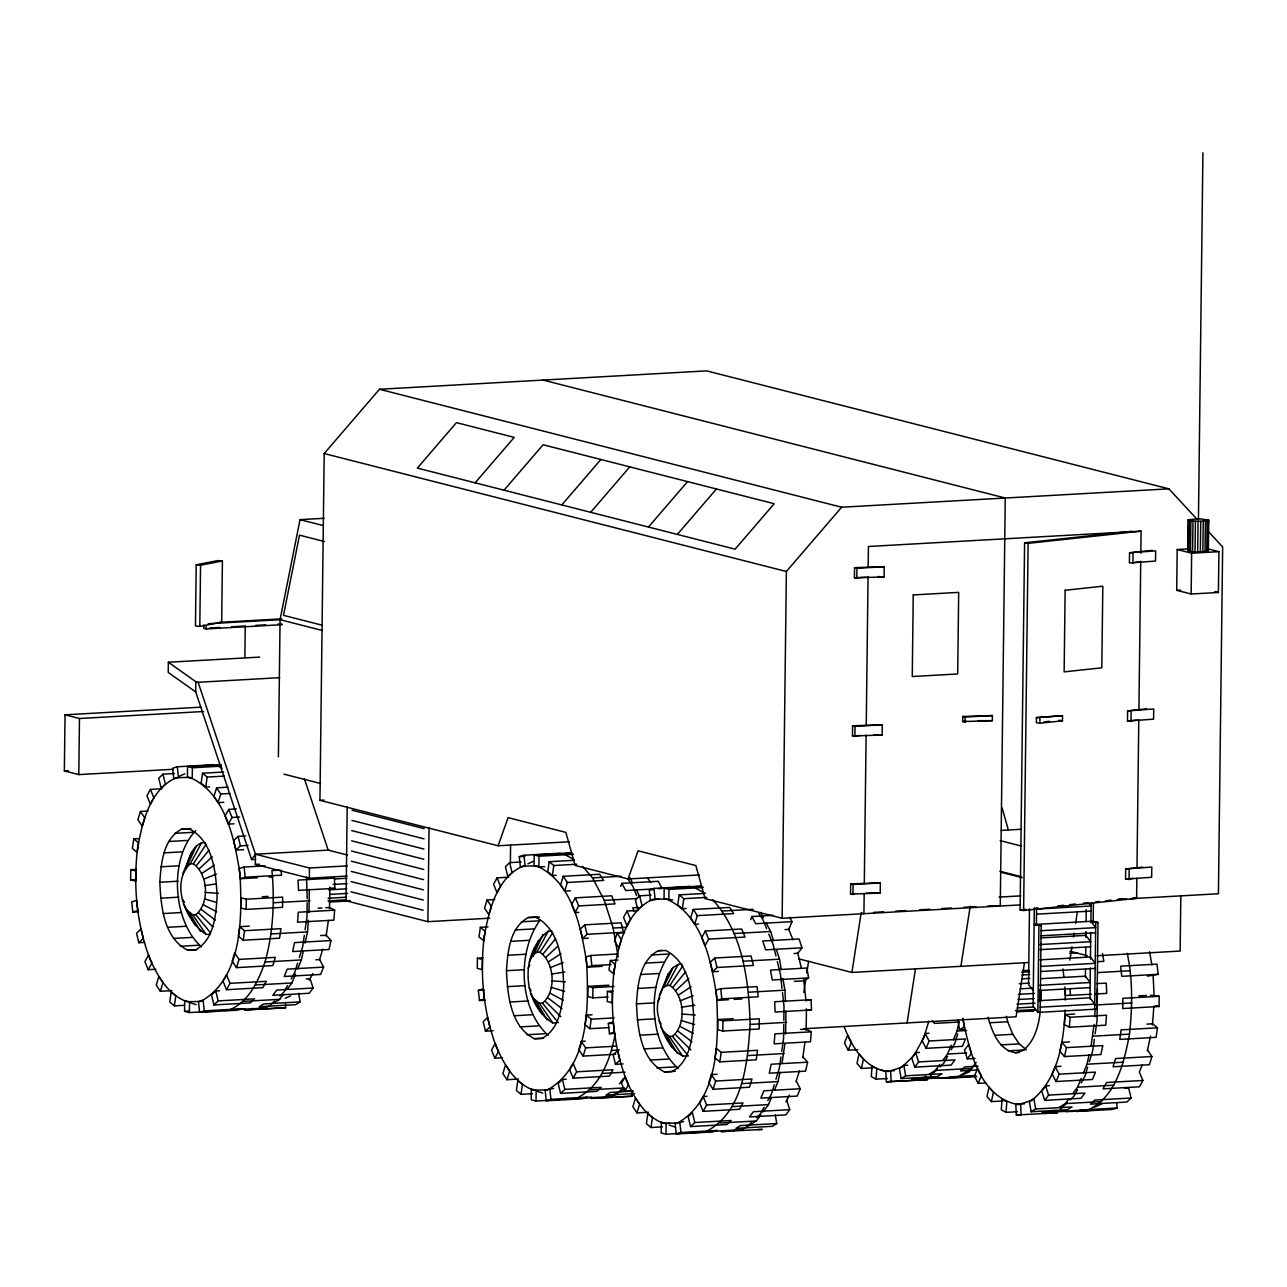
<?xml version="1.0" encoding="UTF-8"?>
<svg xmlns="http://www.w3.org/2000/svg" width="1287" height="1287" viewBox="0 0 1287 1287"><rect width="100%" height="100%" fill="white"/><g stroke="black" fill="none" stroke-linecap="round" stroke-linejoin="round"><path stroke-width="1.5" d="M172.86 769.304L78.797 774.597L64.35 770.913L65.042 714.816L201.126 707.158M78.797 774.597L79.472 718.5L65.042 714.816M130.759 869.706L135.811 870.993L135.698 881.193L130.63 879.906L130.759 869.706L136.502 869.385M259.668 657.11L168.356 662.242L168.227 672.441L195.704 691.891L251.608 859.619L255.598 859.394M189.382 1012.563L184.556 1011.341L184.701 1000.61L189.511 1001.833L189.382 1012.563L218.082 1010.955M187.548 766.537L187.419 777.268L192.23 778.49L192.374 767.776L187.548 766.537L220.077 764.703M196.203 564.8L195.447 625.997L199.807 626.399L221.67 622.168L222.41 560.971L218.05 560.569L196.203 564.8L200.563 565.202L222.41 560.971M195.704 691.891L195.833 681.692L168.356 662.242M199.807 626.399L200.563 565.202M203.796 624.935L203.748 628.329L206.161 628.941L282.175 624.678M206.161 628.941L206.193 625.546M244.868 657.496L245.254 625.434M246.171 909.394L246.3 899.195L241.248 897.908L241.119 908.107L246.171 909.394L282.529 907.351L282.657 897.152L246.3 899.195M347.12 876.077L309.347 878.201L255.325 864.414L255.453 854.214L198.15 682.271L195.833 681.692M278.394 756.788L280.067 619.69L300.032 519.642L324.115 518.291M307.159 902.718L306.982 916.698L305.116 929.761M307.207 898.712L306.499 876.769M309.347 878.201L309.459 868.001L255.453 854.214L251.608 859.619M569.337 841.778L498.085 845.784L319.948 800.321L324.195 453.539L379.472 389.269L706.676 370.881L1168.869 488.835L1197.103 519.353M329.536 908.702L329.81 887.226M489.752 918.194L427.895 921.669L346.058 900.787L347.2 806.788M427.895 921.669L429.054 827.67M477.397 958.171L477.268 968.371L482.335 969.658L482.448 959.458L477.397 958.171L483.14 957.85M510.36 863.078L510.585 845.076M570.543 852.959L534.185 855.002L534.057 865.733L538.883 866.955L544.61 866.634M536.019 1101.028L536.148 1090.298L531.338 1089.075L531.209 1099.79L536.019 1101.028L558.976 1099.741M538.883 866.955L539.012 856.225L534.185 855.002M608.928 985.182L587.886 986.373L587.757 996.572L592.808 997.859L608.124 996.991M592.808 997.859L592.937 987.66L587.886 986.373M607.384 991.344L607.255 1001.543L612.322 1002.83L612.451 992.631L607.384 991.344L613.127 991.022M700.546 886.132L664.189 888.175L664.044 898.905L672.699 899.919M666.006 1134.201L666.135 1123.471L661.325 1122.248L661.196 1132.978L666.006 1134.201L683.22 1133.236M668.87 900.128L668.999 889.397L664.189 888.175M717.873 1019.545L717.744 1029.745L722.811 1031.032L759.169 1028.989L759.282 1018.789L722.924 1020.832L717.873 1019.545L733.172 1018.677M722.811 1031.032L722.924 1020.832M1020.318 904.89L782.142 918.274L786.373 571.492L841.65 507.223L1168.869 488.835M783.783 1024.355L783.606 1038.336L781.74 1051.399M783.831 1020.35L784.008 1006.37L782.464 992.438M806.177 1030.34L806.434 1008.863M850.546 894.047L850.675 883.847L880.356 882.93L880.228 893.13L850.546 894.047L854.455 893.822M852.493 735.955L852.605 725.755L882.287 724.838L882.158 735.038L852.493 735.955L860.279 735.504M854.423 577.847L854.536 567.647L884.217 566.73L884.089 576.93L854.423 577.847L866.103 577.203M852.959 894.658L853.088 884.459L850.675 883.847M854.89 736.566L855.018 726.367L852.605 725.755M856.82 578.474L856.949 568.275L854.536 567.647M864.188 893.612L863.931 913.673L861.534 913.062M864.301 883.59L866.119 735.102M866.248 725.064L868.049 576.592M868.178 566.553L868.419 546.492L1141.102 531.161L1140.829 553.233M962.66 721.573L962.724 716.473L992.39 715.556L992.341 720.656L962.66 721.573L966.553 721.363M965.073 722.184L965.121 717.084L962.724 716.473M1136.855 878.281L1136.614 898.358L1023.615 910.52L1020.108 909.989L1024.597 542.808L1131.643 531.274M1023.615 910.52L1028.104 543.339L1024.597 542.808M1029.471 908.847L1028.554 984.475L1033.3 990.797M1036.421 717.615L1036.357 722.715L1039.864 723.246L1062.467 720.8L1062.531 715.701L1036.421 717.615L1062.531 715.701M1034.314 908.043L1033.107 1006.096L1037.869 1012.419L1096.942 1009.105L1098.004 922.409L1093.194 921.17L1034.104 924.5L1041.199 925.594L1040.137 1012.29M1036.373 925.643L1036.582 907.914M1039.864 723.246L1039.928 718.146M1037.869 1012.419L1038.931 925.723M1041.038 1000.868L1041.151 990.974M1065.121 1009.925C1063.786 1042.068 1058.171 1079.053 1031.675 1100.482L1018.226 1104.648C979.825 1097.505 969.32 1050.868 962.789 1018.21M1065.234 1000.16L1065.346 990.411M1085.408 977.3L1085.504 969.336M1085.649 957.399L1085.761 947.441M1085.89 937.483L1085.955 931.515M1086.083 921.572L1086.228 909.636M1089.96 998.921L1090.346 967.904M1090.459 959.121L1090.781 932.432M1090.893 922.586L1091.135 902.879M1093.178 922.457L1093.419 902.75M1094.674 1009.233L1095.736 922.538L1090.909 921.299L1095.671 927.637L1041.135 930.694M1097.184 1006.724L1097.023 1020.704L1095.14 1033.783M1097.232 1002.734L1097.409 988.754M1125.691 868.966L1151.785 867.068L1151.656 877.267L1125.562 879.166L1125.691 868.966L1142.631 867.148M1127.621 710.874L1153.715 708.96L1153.586 719.16L1127.492 721.074L1127.621 710.874L1146.444 708.847M1129.552 552.783L1129.423 562.982L1155.517 561.068L1155.646 550.868L1129.552 552.783L1152.155 550.337M1129.069 879.697L1129.182 869.497M1131 721.605L1131.112 711.405M1132.93 563.497L1133.043 553.297M1136.984 868.258L1138.786 719.771M1138.915 709.732L1140.732 561.261M1159.201 996.299L1122.843 998.342L1122.731 1008.541L1159.088 1006.498L1159.201 996.299L1150.321 995.237M1208.075 548.905L1218.918 551.673L1218.419 592.47L1191.151 593.999L1176.704 590.315L1177.203 549.517L1188.898 548.857M1180.822 895.784L1180.147 951.061L1097.151 955.726M1187.788 550.418L1188.158 519.819L1198.808 518.677L1208.718 520.157L1208.332 550.756C1202.605 552.364 1191.955 552.96 1188.223 550.08M1188.03 550.772L1188.609 519.481M1188.963 551.109L1189.349 520.511L1188.158 519.819M1190.523 551.399L1190.893 520.801L1189.349 520.511M1191.151 593.999L1191.649 553.201L1177.203 549.517M1192.599 551.64L1192.969 521.042L1190.893 520.801M1195.044 551.817L1195.414 521.219L1192.969 521.042M1197.682 551.914L1198.052 521.315L1195.414 521.219M1198.438 519.996L1202.927 152.799M1200.353 551.914L1200.739 521.315L1208.718 520.157M1202.878 551.817L1203.248 521.219M1205.066 551.64L1205.436 521.042M1206.772 551.399L1207.142 520.801M1207.898 551.093L1208.461 519.819M181.773 829.053L189.205 828.876C213.224 841.054 216.007 872.876 217.101 896.862C215.846 915.684 213.932 940.234 195.157 950.047L187.725 950.224C163.706 938.046 160.939 906.225 159.829 882.238C161.084 863.416 163.015 838.867 181.773 829.053L190.862 828.538M201.464 946.83C172.506 921.251 168.677 858.606 195.753 830.614M186.728 909.845L192.696 914.8L195.817 914.719C209.942 903.168 208.156 874.146 193.323 863.802L190.203 863.867C169.948 883.139 185.875 921.412 206.081 934.426L209.829 934.346M223.616 1010.198L229.247 1010.054C249.083 1001.688 258.253 981.048 265.025 961.984C273.327 932.255 274.742 901.206 271.927 870.575L279.585 870.157M305.051 943.114L307.513 931.901L308.397 920.205M308.977 912.403L309.298 889.365M334.636 910.182L333.88 920.141L297.522 922.184L298.278 912.226L334.636 910.182L329.633 907.496L325.804 907.721M528.41 917.518L535.842 917.341C559.861 929.52 562.644 961.341 563.738 985.327C562.483 1004.15 560.569 1028.699 541.795 1038.512L534.362 1038.689C510.344 1026.511 507.577 994.69 506.467 970.704C507.721 951.881 509.652 927.332 528.41 917.518L537.499 917.004M548.117 1035.295C518.79 1008.59 516.972 952.444 539.607 920.8L521.428 921.814M551.962 931.144L548.214 931.225C519.337 952.943 522.088 1003.844 552.718 1022.892L556.467 1022.795M533.365 998.31L539.333 1003.265L542.47 1003.184C556.579 991.633 554.794 962.612 539.961 952.267L536.84 952.332L533.896 954.134L531.354 957.56M658.397 950.691L665.829 950.514C689.848 962.692 692.631 994.513 693.725 1018.5C692.47 1037.322 690.556 1061.872 671.798 1071.685L664.349 1071.862C640.331 1059.684 637.564 1027.863 636.454 1003.876C637.708 985.054 639.639 960.504 658.397 950.691L662.033 950.482M678.104 1068.467C648.777 1041.778 646.975 985.617 669.594 953.973L651.415 954.986M681.965 964.317L678.201 964.397L672.924 967.647C666.939 982.946 654.536 996.958 657.93 1014.558C661.148 1030.163 668.259 1048.133 682.705 1056.064L688.336 1055.935L672.457 1036.357L669.32 1036.437L663.352 1031.482M672.457 1036.357C686.582 1024.806 684.781 995.784 669.948 985.44L666.827 985.504L663.883 987.306M760.746 1115.025L756.306 1120.977L742.229 1129.648L705.871 1131.691C743.725 1111.904 747.602 1062.37 750.128 1024.404C748.905 981.032 743.001 932.834 712.515 899.549M782.094 1062.885L784.877 1043.789M785.601 1034.04L785.939 1011.003M811.26 1031.82L810.504 1041.778L774.147 1043.821L774.903 1033.863L811.26 1031.82L806.257 1029.133L800.514 1029.455M876.029 1079.182L876.817 1068.709L872.071 1066.167L871.283 1076.624L876.029 1079.182L887.515 1078.522M1006.016 1112.354L1006.82 1101.881L1002.058 1099.339L1001.27 1109.796L1006.016 1112.354L1017.502 1111.711M1065.121 1014.59L1064.381 1024.532L1069.368 1027.219L1105.726 1025.176L1106.482 1015.218L1070.124 1017.261L1065.121 1014.59L1074.693 1014.043M1069.368 1027.219L1070.124 1017.261M1091.119 1045.511L1094.047 1024.468M1094.642 1016.666L1095.221 1008.879M1043.757 1112.451L1087.612 1110.231C1116.376 1096.91 1124.082 1062.435 1129.519 1034.121C1132.383 1007.254 1132.882 979.874 1127.251 953.329M1152.46 1024.951L1153.892 1005.887M133.735 838.867L132.368 848.39L137.226 852.428L138.594 842.888L133.735 838.867L139.479 838.545M223.6 772.039L202.558 773.23L201.11 783.252L205.743 787.081L209.556 786.856M174.372 1005.871L175.82 995.848L171.203 992.02L169.755 1002.042L174.372 1005.871L183.944 1005.34M205.743 787.081L207.175 777.058L202.558 773.23M239.72 926.688L238.352 936.212L243.195 940.234L279.552 938.191L280.92 928.667L244.562 930.71L239.72 926.688L249.276 926.141M243.195 940.234L244.562 930.71M304.311 935.359L302.702 946.556L299.324 957.592M326.126 936.083L328.378 920.43M480.373 927.332L479.005 936.856L483.864 940.877L485.231 931.354L480.373 927.332L488.03 926.897M574.066 860.295L549.195 861.695L547.763 871.717L552.38 875.546L556.209 875.321M521.01 1094.336L522.458 1084.314L517.841 1080.485L516.393 1090.507L521.01 1094.336L532.496 1093.693M552.38 875.546L553.812 865.524L549.195 861.695M592.084 1014.816L586.357 1015.137L584.99 1024.677L589.832 1028.699L608.976 1027.621M589.832 1028.699L591.2 1019.175L586.357 1015.137M610.36 960.504L608.992 970.028L613.851 974.05L615.218 964.526L610.36 960.504L618.017 960.07M704.053 893.468L679.182 894.867L677.75 904.89L682.367 908.719L686.196 908.493M651.013 1127.509L652.445 1117.486L647.828 1113.657L646.396 1123.68L651.013 1127.509L662.483 1126.865M682.367 908.719L683.799 898.696L679.182 894.867M719.835 1061.872L721.203 1052.348L716.344 1048.326L714.977 1057.85L719.835 1061.872L756.193 1059.828L757.544 1050.305L721.203 1052.348M780.936 1056.997L779.327 1068.194L775.948 1079.23M802.766 1057.705L805.002 1042.068M1040.169 1012.37C1038.496 1026.302 1034.523 1041.505 1022.94 1050.498L1015.668 1052.75C998.953 1050.337 991.987 1031.643 988.159 1017.277M1094.352 1039.381L1092.743 1050.578L1089.365 1061.614M1157.48 1027.814L1156.112 1037.354L1119.754 1039.397L1121.122 1029.857L1157.48 1027.814L1152.621 1023.792L1146.878 1024.114M803.796 992.309L805.887 978.78M806.788 972.988L808.59 961.389M798.873 958.895L851.914 972.441L861.212 912.499M907.094 1022.924L915.475 968.789M960.906 966.312L970.189 906.37M1024.468 962.66L1016.07 1016.794L804.053 1028.715M1069.883 960.182L1071.991 946.653M1073.487 936.984L1074.082 933.123M1075.578 923.455L1077.38 911.856M187.017 866.054C188.835 856.981 192.6 846.846 201.576 842.76L205.325 842.679M297.731 968.789L301.367 959.941L303.426 950.594M330.952 940.556L328.989 949.5L292.632 951.543L294.594 942.599L330.952 940.556L326.319 935.247L320.592 935.569M533.268 956.273L538.352 940.62M564.623 1098.792L575.884 1098.519C600.756 1087.161 610.505 1058.67 615.331 1033.622M664.028 985.939L668.355 973.809L672.924 967.647M774.356 1090.427L778.008 1081.579L780.051 1072.232M807.576 1062.193L805.614 1071.138L769.272 1073.181L771.219 1064.236L807.576 1062.193L802.959 1056.884M861.389 1068.435L863.448 1059.024L859.04 1053.989L856.981 1063.4L861.389 1068.435L872.876 1067.792M953.394 1039.88L957.045 1031.032L959.088 1021.685M991.376 1101.608L993.435 1092.196L989.043 1087.161L986.984 1096.572L991.376 1101.608L1002.863 1100.964M1039.397 1001.399L1040.298 989.51M1061.823 1042.341L1059.861 1051.286L1064.494 1056.579L1100.852 1054.536L1102.814 1045.591L1066.456 1047.634L1061.823 1042.341L1069.481 1041.907M1064.494 1056.579L1066.456 1047.634M1083.381 1073.052L1087.032 1064.204L1089.075 1054.857M1147.344 1050.787L1150.562 1036.099M140.444 811.47L137.918 819.69L142.246 826.174L144.755 817.953L140.444 811.47L148.085 811.051M228.072 787.194L216.586 787.837L213.948 796.476L218.05 802.654L223.793 802.316M160.344 991.263L162.982 982.624L158.88 976.463L156.226 985.102L160.344 991.263L171.814 990.62M218.05 802.654L220.704 793.999L216.586 787.837M236.486 967.631L239.012 959.41L234.684 952.927L232.175 961.148L236.486 967.631L272.844 965.588L275.37 957.367L239.012 959.41M297.635 963.11L294.82 972.312L291.184 978.924M319.466 959.957L322.796 949.066M487.081 899.935L484.555 908.155L488.883 914.639L491.393 906.418L487.081 899.935L494.739 899.5M563.239 876.302L567.342 882.464L603.7 880.421L599.597 874.259L563.239 876.302L560.585 884.941L564.703 891.103L570.431 890.781M506.981 1079.729L509.62 1071.09L505.518 1064.912L502.863 1073.567L506.981 1079.729L518.452 1079.085M564.703 891.103L567.342 882.464M585.151 1041.183L581.338 1041.392L578.812 1049.613L583.14 1056.096L615.669 1054.262M617.068 933.107L614.559 941.328L618.87 947.811L621.38 939.59L617.068 933.107L624.726 932.689M583.14 1056.096L585.649 1047.875L581.338 1041.392M693.226 909.475L697.329 915.636L733.687 913.593L729.584 907.432L693.226 909.475L690.572 918.114L694.69 924.275L698.519 924.066M636.968 1112.901L639.607 1104.262L635.505 1098.101L632.866 1106.74L636.968 1112.901L648.455 1112.258M694.69 924.275L697.329 915.636M711.325 1074.565L708.799 1082.785L713.127 1089.269L749.484 1087.225L751.994 1079.005L715.636 1081.048L711.325 1074.565L717.068 1074.243M713.127 1089.269L715.636 1081.048M774.275 1084.748L771.46 1093.95L767.808 1100.562M796.09 1081.595L799.42 1070.704M928.86 1021.154L923.857 1037.499L913.834 1055.71L901.672 1067.309L888.239 1071.476C865.105 1069.079 851.688 1046.604 844.224 1026.769M957.689 1033.96L954.874 1043.146L951.222 1049.774M1087.676 1067.132L1084.861 1076.318L1081.209 1082.946M1151.913 1056.514L1149.404 1064.735L1113.046 1066.778L1115.556 1058.557L1151.913 1056.514L1147.602 1050.047M498.085 845.784L508.092 817.647L565.862 832.383L575.112 865.443L628.072 878.957L699.324 874.951M628.072 878.957L638.079 850.82L695.849 865.556L705.099 898.616L782.142 918.274M287.451 988.915L291.892 982.946L295.527 974.098M323.6 967.1L320.576 974.452L284.218 976.495L287.258 969.143L323.6 967.1L319.675 959.555L315.846 959.764M620.656 886.437L621.943 883.349L658.284 881.305L662.033 888.497L658.204 888.706M750.659 919.61L751.93 916.521L772.972 915.347M789.784 917.358L792.02 921.669L788.834 929.391L785.006 929.6M762.966 1112.032L768.516 1104.584L771.428 1097.505M800.241 1088.738L797.2 1096.074L760.842 1098.133L763.883 1090.781L800.241 1088.738L796.299 1081.193M848.197 1050.192L851.383 1042.47L847.634 1035.295L844.449 1043.017L848.197 1050.192L857.769 1049.661M929.005 1033.236L925.176 1033.461L922.152 1040.797L926.093 1048.358L962.451 1046.315L965.475 1038.963L929.117 1041.006L926.093 1048.358M943.114 1060.005L947.554 1054.037L951.206 1045.189M978.184 1083.364L981.37 1075.642L977.621 1068.467L974.436 1076.189L978.184 1083.364L985.842 1082.946M1060.906 1066.312L1055.179 1066.633L1052.139 1073.969L1056.08 1081.53L1092.438 1079.487L1095.462 1072.135L1059.104 1074.178L1056.08 1081.53M1073.101 1093.178L1077.541 1087.209L1081.193 1078.361M1142.196 1065.009L1139.301 1072.039L1142.904 1080.469L1139.413 1086.807L1103.056 1088.85L1106.563 1082.512L1142.904 1080.469M182.738 873.889L191.715 852.171M529.375 962.354L534.797 949.259M659.378 995.527L668.355 973.809M187.258 865.684L196.3 846.009M533.896 954.134L542.937 934.475M528.104 968.194L529.858 964.832M658.091 1001.366L659.845 998.004M190.203 863.867L201.576 842.76M536.84 952.332L548.214 931.225M666.827 985.504L678.201 964.397M150.418 789.414L146.927 795.752L150.418 804.246L153.909 797.908L150.418 789.414L161.905 788.754M236.374 808.96L228.716 809.394L225.048 816.055L228.362 824.13L234.105 823.809M148.214 969.706L151.882 963.046L148.568 954.97L144.9 961.63L148.214 969.706L155.872 969.288M228.362 824.13L232.03 817.47L228.716 809.394M226.512 989.703L230.003 983.348L226.528 974.854L223.021 981.209L226.512 989.703L262.87 987.66L266.361 981.305L230.003 983.348M287.532 985.552L283.88 992.18L279.906 995.977M309.234 980.147L312.886 973.519M497.055 877.863L493.565 884.217L497.055 892.711L500.546 886.357L497.055 877.863L508.542 877.219M574.999 912.596L578.667 905.935L615.025 903.892L611.711 895.8L575.353 897.843L571.685 904.52L574.999 912.596L578.828 912.386M494.851 1058.171L498.519 1051.511L495.205 1043.435L491.537 1050.095L494.851 1058.171L502.509 1057.753M627.042 911.035L623.552 917.39L627.042 925.884L630.533 919.545L627.042 911.035L638.529 910.392M573.149 1078.152L576.64 1071.814L573.165 1063.319L569.674 1069.658L573.149 1078.152L609.507 1076.109L612.998 1069.77L576.64 1071.814M705.34 931.032L701.672 937.692L704.986 945.768L708.654 939.108L705.34 931.032L741.698 928.989L745.012 937.065L708.654 939.108M624.838 1091.344L628.523 1084.684L625.192 1076.608L621.524 1083.268L624.838 1091.344L632.496 1090.926M706.981 1096.283L703.152 1096.492L699.661 1102.83L703.136 1111.341L739.494 1109.281L742.985 1102.943L706.627 1104.986L703.136 1111.341M764.156 1107.19L760.52 1113.818L756.531 1117.615M785.858 1101.785L789.51 1095.157M947.57 1056.402L943.934 1063.014L939.96 1066.81M1077.573 1089.574L1073.921 1096.202L1069.947 1099.983M193.323 863.802L206.129 844.256M539.961 952.267L552.783 932.721M669.948 985.44L682.77 965.893M273.423 1003.2L279.681 999.339L283.011 994.867M313.095 988.03L309.202 993.258L272.844 995.301L276.737 990.073L313.095 988.03L310.119 978.731L306.29 978.957M619.481 1083.767L623.375 1078.538M801.962 947.811L765.604 949.854L762.773 941.006L799.13 938.963L801.962 947.811L797.86 953.313L794.031 953.522M789.735 1109.667L785.826 1114.896L749.484 1116.939L753.378 1111.711L789.735 1109.667L786.759 1100.369M919.465 1052.428L915.636 1052.637L911.743 1057.882L914.719 1067.164L951.077 1065.121L954.97 1059.893L918.612 1061.936L914.719 1067.164M929.085 1074.291L935.343 1070.43L939.783 1064.478M967.341 1058.879L971.428 1053.377L968.596 1044.545L964.51 1050.047L967.341 1058.879L974.999 1058.445M913.77 1079.278L957.625 1077.058L971.701 1068.387L976.141 1062.435M1049.452 1085.601L1045.623 1085.826L1041.73 1091.054L1044.706 1100.353L1081.064 1098.294L1084.957 1093.065L1048.599 1095.108L1044.706 1100.353M1059.072 1107.463L1065.346 1103.602L1068.66 1099.13M196.428 865.459L209.009 850.208M543.066 953.924L555.662 938.673M673.053 987.097L685.649 971.846M475.128 482.818L514.221 437.387L456.451 422.635L417.358 468.082L735.118 549.163L774.211 503.732L543.114 444.755L504.021 490.186M561.792 504.938L600.884 459.491M590.685 512.306L629.777 466.875M648.455 527.059L687.548 481.611M677.348 534.427L716.425 488.98M162.982 774.163L158.751 778.201L161.181 788.127L165.412 784.089L162.982 774.163L174.469 773.519M245.753 835.971L238.095 836.405L233.655 840.636L235.955 850.08L243.597 849.661M138.835 942.711L143.275 938.464L140.991 929.021L136.535 933.252L138.835 942.711L144.578 942.39M235.955 850.08L240.396 845.849L248.053 845.414M219.578 990.765L215.749 990.974L211.518 995.012L213.948 1004.938L250.305 1002.895L254.536 998.857L218.179 1000.9L213.948 1004.938M270.624 1004.825L274.598 1001.029M509.636 862.628L505.405 866.666L507.818 876.592L512.049 872.554L509.636 862.628L521.106 861.984M582.593 938.545L587.033 934.314L623.391 932.271L621.09 922.811L584.732 924.854L580.292 929.101L582.593 938.545L588.32 938.223M485.472 1031.16L489.929 1026.929L487.628 1017.47L483.172 1021.717L485.472 1031.16L493.13 1030.742M639.623 895.8L635.392 899.838L637.805 909.764L642.036 905.726L639.623 895.8L651.093 895.157M566.216 1079.214L562.403 1079.439L558.156 1083.477L560.585 1093.403L596.943 1091.36L601.174 1087.322L564.816 1089.365L560.585 1093.403M712.58 971.717L717.02 967.486L753.378 965.443L751.077 955.984L714.719 958.027L710.279 962.274L712.58 971.717L718.323 971.395M615.459 1064.349L619.916 1060.102L617.615 1050.659L613.159 1054.89L615.459 1064.349L623.117 1063.915M621.251 1089.494L617.261 1093.29L611.759 1094.996M690.572 1126.575L694.803 1122.537L731.161 1120.494L726.93 1124.532L690.572 1126.575L688.159 1116.649L692.39 1112.611L694.803 1122.537M747.264 1126.463L751.238 1122.666M930.678 1075.659L937.306 1069.336M1060.665 1108.831L1067.293 1102.525M1131.08 1098.02L1126.849 1102.058L1090.491 1104.101L1094.722 1100.063L1131.08 1098.02L1128.667 1088.078L1124.838 1088.303M199.292 868.741L212.226 856.836M545.929 957.206L557.416 946.621M675.932 990.379L688.851 978.474M201.737 873.439L214.43 865.154M548.375 961.904L561.068 953.619M678.378 995.076L691.055 986.791M229.247 1010.054L265.605 1008.011L268.726 1006.096M300.144 1001.897L295.64 1004.664L259.298 1006.707L263.787 1003.94L300.144 1001.897L298.632 993.242M575.884 1098.519L612.242 1096.476L616.923 1093.596M620.061 1091.666L624.758 1088.77M808.606 977.927L772.248 979.97L770.527 970.076L806.885 968.033L808.606 977.927L803.876 980.839L794.32 981.386M776.769 1123.535L772.28 1126.302L735.923 1128.345L740.411 1125.578L776.769 1123.535L775.257 1114.88M957.85 1019.915L959.587 1029.809L964.317 1026.897L962.933 1018.982M907.673 1065.202L903.844 1065.411L899.34 1068.178L901.157 1078.586L937.515 1076.543L942.004 1073.776L905.662 1075.819L901.157 1078.586M921.267 1079.101L925.964 1076.222M1016.553 1011.823L1033.091 1010.971L1035.44 1009.523L1015.379 1010.649M1031.144 1111.759L1035.649 1108.992L1072.007 1106.949L1067.502 1109.716L1031.144 1111.759L1029.327 1101.35L1033.831 1098.583L1035.649 1108.992M1051.254 1112.274L1054.391 1110.359M179.569 776.125L184.797 773.777M527.943 863.802L533.172 861.453M285.215 998.294L290.701 995.848M962.853 1074.725L969.819 1071.604M1094.577 1107.11L1101.559 1103.989M203.587 879.214L216.473 874.05M550.225 967.663L563.111 962.515M680.212 1000.836L693.114 995.688M177.3 766.779L172.619 768.242L173.793 778.925L178.475 777.477L177.3 766.779L213.658 764.735M265.138 865.845L244.096 867.036L239.173 868.564L240.299 878.731L257.513 877.766M132.834 912.081L137.757 910.552L136.631 900.369L131.708 901.897L132.834 912.081L138.578 911.743M240.299 878.731L245.222 877.203L281.58 875.16L281.016 870.076M523.938 855.244L525.128 865.942L520.431 867.39L519.256 856.692L523.938 855.244L560.295 853.201M199.63 1012.322L204.311 1010.874L240.669 1008.831L235.988 1010.279L199.63 1012.322L198.455 1001.624L203.137 1000.176L204.311 1010.874M263.288 1007.094L255.952 1009.378L252.188 1008.413M658.944 898.889L650.434 900.562L649.243 889.864L653.925 888.416L690.282 886.373L687.161 887.338M478.346 990.363L483.268 988.834L484.395 999.002L479.472 1000.53L478.346 990.363L484.089 990.041M617.519 953.989L590.733 955.485L585.81 957.013L586.936 967.197L602.252 966.328M586.936 967.197L591.859 965.668L610.987 964.59M608.333 1023.535L613.255 1022.007L614.382 1032.19L609.459 1033.718L608.333 1023.535L612.162 1023.326M716.923 1000.369L721.846 998.841L758.204 996.798L757.078 986.614L720.72 988.673L715.797 990.186L716.923 1000.369L728.41 999.726M553.603 1088.432L545.093 1090.089L546.267 1100.787L582.625 1098.744L587.306 1097.28L550.949 1099.323L546.267 1100.787M602.606 1097.843L608.091 1096.122M683.59 1121.604L675.08 1123.261L676.254 1133.96L712.612 1131.917L717.293 1130.453L680.952 1132.512L676.254 1133.96M1158.123 974.307L1121.765 976.35L1120.639 966.183L1156.997 964.14L1158.123 974.307L1147.457 976.157M732.593 1131.016L738.094 1129.294M912.242 1079.262L916.006 1080.211L923.342 1077.943M1042.229 1112.435L1045.993 1113.384L1053.329 1111.115M1117.229 1107.978L1112.531 1109.426L1076.189 1111.469L1080.871 1110.021L1117.229 1107.978L1116.633 1102.637M204.713 885.665L216.216 883.831M551.351 974.13L564.768 971.991M681.338 1007.303L694.755 1005.163M1028.104 543.339L1141.102 531.161M1135.07 562.371L1140.716 561.759M1043.886 721.91L1049.548 721.299M1127.492 721.074L1136.904 720.06M1125.562 879.166L1133.091 878.361M1020.108 909.989L1026.061 909.362M1033.992 908.509L1037.949 908.075M1057.769 905.935L1063.722 905.292M1069.674 904.664L1075.626 904.021M1083.541 903.168L1087.515 902.734M1095.446 901.881L1099.404 901.447M1105.356 900.82L1111.308 900.176M1117.245 899.533L1123.197 898.889M856.949 568.275L884.217 566.73M1191.649 553.201L1218.918 551.673M877.782 576.544L884.089 576.93M219.82 622.329L281.837 618.838M208.221 623.728L280.244 619.69M209.749 627.992L219.755 627.429M231.757 626.753L243.758 626.077M255.759 625.402L265.765 624.838M277.767 624.163L281.773 623.938M1176.704 590.315L1180.597 590.089M198.15 682.271L279.665 677.686M79.472 718.5L203.555 711.518M965.121 717.084L992.39 715.556M64.35 770.913L68.356 770.688M855.018 726.367L882.287 724.838M978.233 720.704L992.341 720.656M207.963 765.652L202.22 765.974L213.481 765.717M217.535 765.121L221.364 764.896M221.058 765.411L217.23 765.62L222.201 768.291M192.374 767.776L221.074 766.151M873.905 734.748L882.158 735.038M207.175 777.058L224.388 776.093M220.704 793.999L230.276 793.468M319.948 800.321L323.954 800.096M232.03 817.47L239.688 817.036M174.791 833.349L192.97 832.335M168.742 841.489L186.921 840.459M164.028 852.879L182.207 851.865M255.453 854.214L329.022 850.08M161.004 866.794L179.166 865.765M255.325 864.414L259.298 864.188M309.459 868.001L347.249 865.878M558.429 853.908L571.83 853.152M519.256 856.692L524.999 856.37M571.525 853.651L563.867 854.085L573.809 859.41M539.012 856.225L573.455 854.295M1001.125 830.405L1020.913 829.295M130.63 879.906L134.459 879.697M159.829 882.238L178.008 881.225M268.999 877.107L272.828 876.897M325.531 878.41L334.395 878.072L334.893 888.336L298.536 890.379L298.037 880.115L334.395 878.072M553.812 865.524L576.769 864.221M334.829 878.941L346.863 878.265M333.076 884.426L347.12 883.638M160.618 898.197L178.796 897.168M328.668 889.848L346.734 888.834M582.528 866.376L592.551 877.847L621.251 876.238M262.291 896.717L268.034 896.395M329.665 894.401L347.715 893.387M328.072 898.246L346.139 897.216M273.504 902.766L309.861 900.723M328.04 900.852L346.106 899.838M346.058 900.787L350.048 900.562M329.215 902.026L349.774 900.948M163.288 913.561L181.467 912.531M652.461 889.027L625.675 890.54L621.943 883.349M682.673 887.403L701.817 886.325M318.146 908.155L321.975 907.93M688.223 887.386L701.512 886.823M649.243 889.864L653.072 889.655M668.999 889.397L703.442 887.467M853.088 884.459L880.356 882.93M592.551 877.847L604.279 900.353L636.808 898.535M167.696 927.283L185.875 926.27M683.799 898.696L706.756 897.393M866.135 893.178L880.228 893.13M638.513 907.512L632.786 907.834L633.912 911.373M535.842 917.341L539.478 917.132M173.504 938.432L191.683 937.419M271.155 933.944L307.513 931.901M722.538 911.035L753.152 909.314M999.13 897.087L1020.929 895.865M180.341 946.267L198.52 945.237M515.379 929.954L533.558 928.924M187.725 950.224L196.814 949.709M873.567 912.386L883.59 911.823M895.607 911.148L905.646 910.585M919.674 909.796L929.697 909.233M941.73 908.558L951.753 907.995M963.786 907.319L975.819 906.643M987.837 905.968L1000.272 906.016L1005.26 498.021L543.082 380.067M1118.564 899.372L1126.592 898.921M1130.597 898.696L1218.419 893.757L1222.65 546.959L1207.866 530.968M604.279 900.353L613.159 928.056L626.544 927.3M792.02 921.669L755.662 923.712L751.93 916.521M1036.566 909.072L1091.103 906L1088.722 902.847M510.682 941.344L528.86 940.33M1036.502 914.172L1091.038 911.099M734.266 933.525L770.623 931.482L773.584 940.717M265.025 961.984L301.367 959.941M507.641 955.26L525.82 954.23M1095.736 922.538L1098.004 922.409M1041.07 935.794L1095.607 932.737M1041.119 937.901L1085.922 935.376L1090.668 941.698L1040.025 944.545M506.467 970.704L524.646 969.69M255.534 984.989L291.892 982.946M645.366 963.126L663.545 962.097M743.146 961.228L779.504 959.185L781.193 968.87M1039.96 949.645L1090.604 946.798M640.669 974.516L658.847 973.503M1069.577 953.265L1077.235 952.83M243.323 1001.383L279.681 999.339M507.255 986.662L525.434 985.633M1039.848 959.845L1090.475 956.997L1095.237 963.336L1040.7 966.392M851.914 972.441L1028.281 962.531M592.937 987.66L613.996 986.469M184.556 1011.341L188.385 1011.115M223.809 1009.877L227.638 1009.668M237.194 1009.121L244.852 1008.702M1098.101 961.662L1103.844 961.341L1102.46 953.426M285.617 1007.785L244.482 1009.941L285.617 1007.785L285.441 1004.182M637.628 988.432L655.807 987.402M479.472 1000.53L485.215 1000.208M1022.57 970.623L1029.085 970.334M1021.54 972.232L1029.568 971.782M1040.636 971.492L1095.173 968.435M509.925 1002.026L528.104 1000.996M1021.83 974.983L1029.857 974.532M748.551 992.213L784.909 990.17L785.472 1001.527M1097.763 972.586L1130.292 970.752M1021.781 978.844L1029.809 978.393M1040.62 978.699L1085.424 976.173L1090.169 982.512L1039.526 985.343M636.454 1003.876L654.633 1002.863M734.153 999.388L741.795 998.969M1019.24 983.686L1029.278 983.123M514.333 1015.749L532.512 1014.719M811.019 999.709L774.661 1001.753L775.16 1012.016L811.518 1009.973L811.019 999.709L805.984 999.822M1096.685 983.654L1106.241 983.107L1106.756 993.387L1095.269 994.031M1020.141 988.85L1032.19 988.175M1039.462 990.443L1090.105 987.612M1018.403 994.32L1034.458 993.419M591.2 1019.175L614.172 1017.872M637.242 1019.835L655.421 1018.805M1064.944 986.984L1065.363 995.543L1091.44 994.24M520.141 1026.897L538.32 1025.884M1018.017 999.516L1034.056 998.615M1039.349 1000.642L1089.976 997.811L1094.738 1004.133L1040.202 1007.19M1138.834 995.881L1146.492 995.446M1016.987 1004.198L1035.054 1003.184M526.978 1034.732L545.157 1033.702M1017.406 1007.914L1033.461 1007.013M750.128 1024.404L786.486 1022.361M1095.527 1004.986L1131.884 1002.943M609.459 1033.718L615.202 1033.381M534.362 1038.689L543.452 1038.175M639.929 1035.198L658.107 1034.169M959.378 1022.007L934.507 1023.406L932.19 1020.768M989.494 1022.779L1007.673 1021.765L1012.821 1034.314L1019.207 1043.886L1026.366 1049.822M585.649 1047.875L616.264 1046.154M959.587 1029.809L965.33 1029.487M611.663 1050.449L619.304 1050.015M957.045 1031.032L966.617 1030.501M644.32 1048.921L662.499 1047.891M994.642 1035.327L1012.821 1034.314M650.128 1060.07L668.307 1059.056M747.779 1055.581L784.137 1053.538M1093.162 1036.164L1129.519 1034.121M1001.029 1044.899L1019.207 1043.886M656.965 1067.904L675.144 1066.875M602.171 1073.455L625.128 1072.168M947.554 1054.037L966.682 1052.959M1008.204 1050.852L1024.549 1049.919M664.349 1071.862L675.257 1071.251M1015.668 1052.75L1019.304 1052.557M886.341 1081.804L927.493 1079.648L886.341 1081.804L885.81 1071.009L894.433 1070.671M978.12 1066.135L964.735 1066.891L960.504 1070.929L977.718 1069.947M589.961 1089.848L624.404 1087.917M935.343 1070.43L971.701 1068.387M741.65 1083.622L778.008 1081.579M1087.032 1064.204L1123.39 1062.161M633.381 1091.119L610.424 1092.406L605.936 1095.173L634.636 1093.564M975.755 1075.449L950.868 1076.849L946.186 1078.297L976.801 1076.575M564.703 1098.664L568.532 1098.454M581.933 1097.698L591.489 1097.151M927.316 1078.281L934.957 1077.846M564.72 1099.42L572.377 1098.985M947.425 1077.895L932.721 1077.718M953.152 1077.573L970.382 1076.608M612.162 1097.216L591.119 1098.406L632.255 1096.251L632.078 1092.647M615.99 1097.007L632.255 1096.251M732.158 1106.627L768.516 1104.584M1077.541 1087.209L1113.898 1085.166M666.135 1123.471L669.964 1123.261M1020.591 1104.069L1021.122 1114.864L1016.328 1114.976L1015.797 1104.182L1024.42 1103.86M719.948 1123.02L756.306 1120.977M1065.346 1103.602L1101.688 1101.559M688.963 1132.914L702.364 1132.158M1065.926 1111.711L1096.54 1109.989M1016.328 1114.976L1057.48 1112.821L1052.686 1112.933M550.739 854.391L554.488 854.311M329.858 888.464L334.893 888.336M259.974 1008.155L265.605 1008.011M806.482 1010.102L811.518 1009.973M1030.597 1011.019L1033.091 1010.971M953.876 1077.155L957.625 1077.058M606.611 1096.621L612.242 1096.476M1072.602 1110.584L1087.612 1110.231M736.598 1129.793L742.229 1129.648M757.464 1129.536L762.258 1129.423L721.106 1131.579L725.9 1131.466M690.862 1132.045L696.492 1131.917M1198.052 521.315L1200.739 521.315M205.051 892.374L218.613 893.355M551.689 980.823L565.25 981.82M681.676 1014.011L695.237 1014.993M1058.96 720.286L1062.467 720.8M1133.107 897.827L1136.614 898.358M1214.799 591.553L1218.419 592.47M379.472 389.269L841.65 507.223M324.195 453.539L786.373 571.492M300.032 519.642L323.134 525.546M324.34 541.537L299.501 535.135L283.51 615.347L321.766 625.096M280.067 619.69L322.426 630.501M1000.208 840.652L1021.395 846.058M999.838 871.251L1021.025 876.656M1000.723 872.184L1022.087 877.637M1036.389 924.372L1041.199 925.594M1069.996 951.254L1087.322 955.678M283.977 774.163L320.56 783.493M1155.71 1005.646L1159.088 1006.498M351.995 810.215L424.211 828.651M351.866 820.414L424.083 838.851M351.737 830.614L423.954 849.05M351.624 840.813L423.841 859.249M351.496 851.013L423.713 869.449M347.458 855.051L328.169 850.128L304.408 778.86M351.367 861.212L423.584 879.648M351.238 871.412L423.455 889.848M351.126 881.611L423.343 900.047M350.997 891.811L423.214 910.247M222.522 1009.7L225.74 1010.52M681.177 1020.494L694.53 1024.516M551.19 987.322L564.543 991.344M204.553 898.857L215.991 902.3M1042.293 1112.225L1045.993 1113.384M912.306 1079.053L916.006 1080.211M880.083 1069.754L883.879 1070.961M669.16 1125.111L674.581 1126.849M537.355 1091.36L542.776 1093.097M190.717 1002.911L196.139 1004.632M1207.142 550.08L1208.332 550.756M679.906 1026.35L693.355 1033.461M549.919 993.162L563.368 1000.289M203.282 904.713L216.731 911.823M693.854 887.258L705.453 893.468M677.927 1031.128L691.956 1041.794M547.94 997.956L561.969 1008.622M201.303 909.491L215.331 920.157M675.385 1034.555L690.813 1049.886M545.398 1001.383L560.826 1016.714M198.761 912.917L212.789 926.865M542.47 1003.184L558.349 1022.763M195.817 914.719L210.489 932.785M659.057 1021.025L661.132 1023.937M529.07 987.853L531.145 990.765M182.432 899.388L184.491 902.3M669.32 1036.437L682.705 1056.064M539.333 1003.265L552.718 1022.892M192.696 914.8L206.081 934.426M758.59 913.175L762.885 919.61L766.602 928.651M647.49 877.766L650.707 882.592M628.603 880.002L632.898 886.437L636.615 895.479M666.216 1034.764L677.123 1053.072M536.229 1001.592L547.136 1019.899M189.591 913.126L200.499 931.434M660.907 1026.785L671.959 1047.151M530.92 993.612L541.972 1013.979M184.282 905.147L195.318 925.514M1055.179 1066.633L1059.104 1074.178M925.176 1033.461L929.117 1041.006M760.697 912.451L763.416 917.647M766.119 922.827L770.623 931.482M629.81 877.541L632.512 882.737M636.132 889.655L639.736 896.589M788.593 928.989L792.985 939.703M768.822 934.072L773.278 944.915L775.981 956.016M703.152 1096.492L706.627 1104.986M575.353 897.843L578.667 905.935M1045.623 1085.826L1048.599 1095.108M915.636 1052.637L918.612 1061.936M776.544 949.951L779.504 959.185M666.441 1035.247L667.551 1038.706M536.454 1002.074L537.564 1005.533M189.816 913.609L190.926 917.068M1002.139 807.866L1008.3 829.906M1006.337 1016.263L1007.673 1021.765M797.586 952.493L801.367 968.001M777.332 961.566L780.485 974.516L782.013 988.448M714.719 958.027L717.02 967.486M584.732 924.854L587.033 934.314M562.403 1079.439L564.816 1089.365M238.095 836.405L240.396 845.849M215.749 990.974L218.179 1000.9M1149.581 951.736L1151.881 964.993M903.844 1065.411L905.662 1075.819M782.882 978.554L784.909 990.17M613.159 928.056L618.227 957.11M1062.982 968.982L1063.85 976.769M803.683 979.648L806.048 1001.061M720.72 988.673L721.846 998.841M653.925 888.416L655.115 899.114M679.761 1121.814L680.952 1132.512M590.733 955.485L591.859 965.668M549.774 1088.641L550.949 1099.323M244.096 867.036L245.222 877.203M1153.072 974.613L1154.133 996.251M1070.06 988.577L1070.398 995.43M890.604 1070.897L891.135 1081.691M913.239 594.932L912.258 676.528L957.689 673.97L958.686 592.374L913.239 594.932M1065.137 590.266L1064.14 671.878L1101.817 667.808L1102.814 586.212L1065.137 590.266M137.661 847.457C133.076 885.07 136.519 923.809 150.048 959.33C158.011 976.56 168.195 994.931 187.098 1001.753L200.852 1001.431C243.388 977.493 242.036 916.022 239.977 873.567C234.186 838.384 225.949 793.596 189.832 777.348L176.078 777.686C149.71 789.896 142.648 821.508 137.661 847.457M484.298 935.922C479.713 973.535 483.156 1012.274 496.685 1047.795C504.649 1065.025 514.832 1083.397 533.735 1090.218L547.49 1089.88C590.025 1065.958 588.674 1004.487 586.615 962.032C580.823 926.849 572.586 882.062 536.47 865.813L522.715 866.135C496.348 878.361 489.301 909.957 484.298 935.922M614.301 969.095C609.7 1006.707 613.143 1045.446 626.672 1080.967C634.636 1098.197 644.819 1116.569 663.722 1123.39L677.477 1123.068C720.012 1099.13 718.661 1037.66 716.602 995.205C710.81 960.022 702.573 915.234 666.473 898.986L652.718 899.323C626.335 911.534 619.288 943.146 614.301 969.095"/></g></svg>
